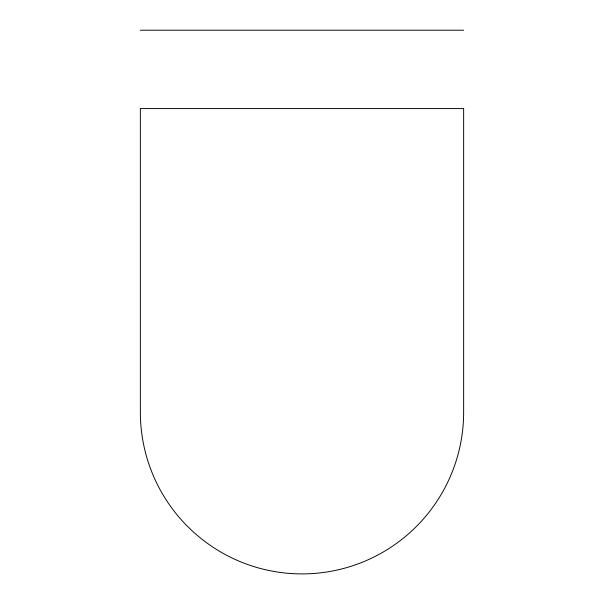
<?xml version="1.0" encoding="UTF-8"?>
<svg xmlns="http://www.w3.org/2000/svg" width="604" height="604" viewBox="0 0 604 604"><rect width="100%" height="100%" fill="white"/><g stroke="black" fill="none" stroke-linecap="round" stroke-linejoin="round"><path stroke-width="0.91" d="M140.362 30.2L463.638 30.2M463.638 108.577L140.362 108.577L140.362 412.268A161.638 161.638 0 0 0 302 573.906A161.638 161.638 0 0 0 463.638 412.268L463.638 108.577"/></g></svg>
